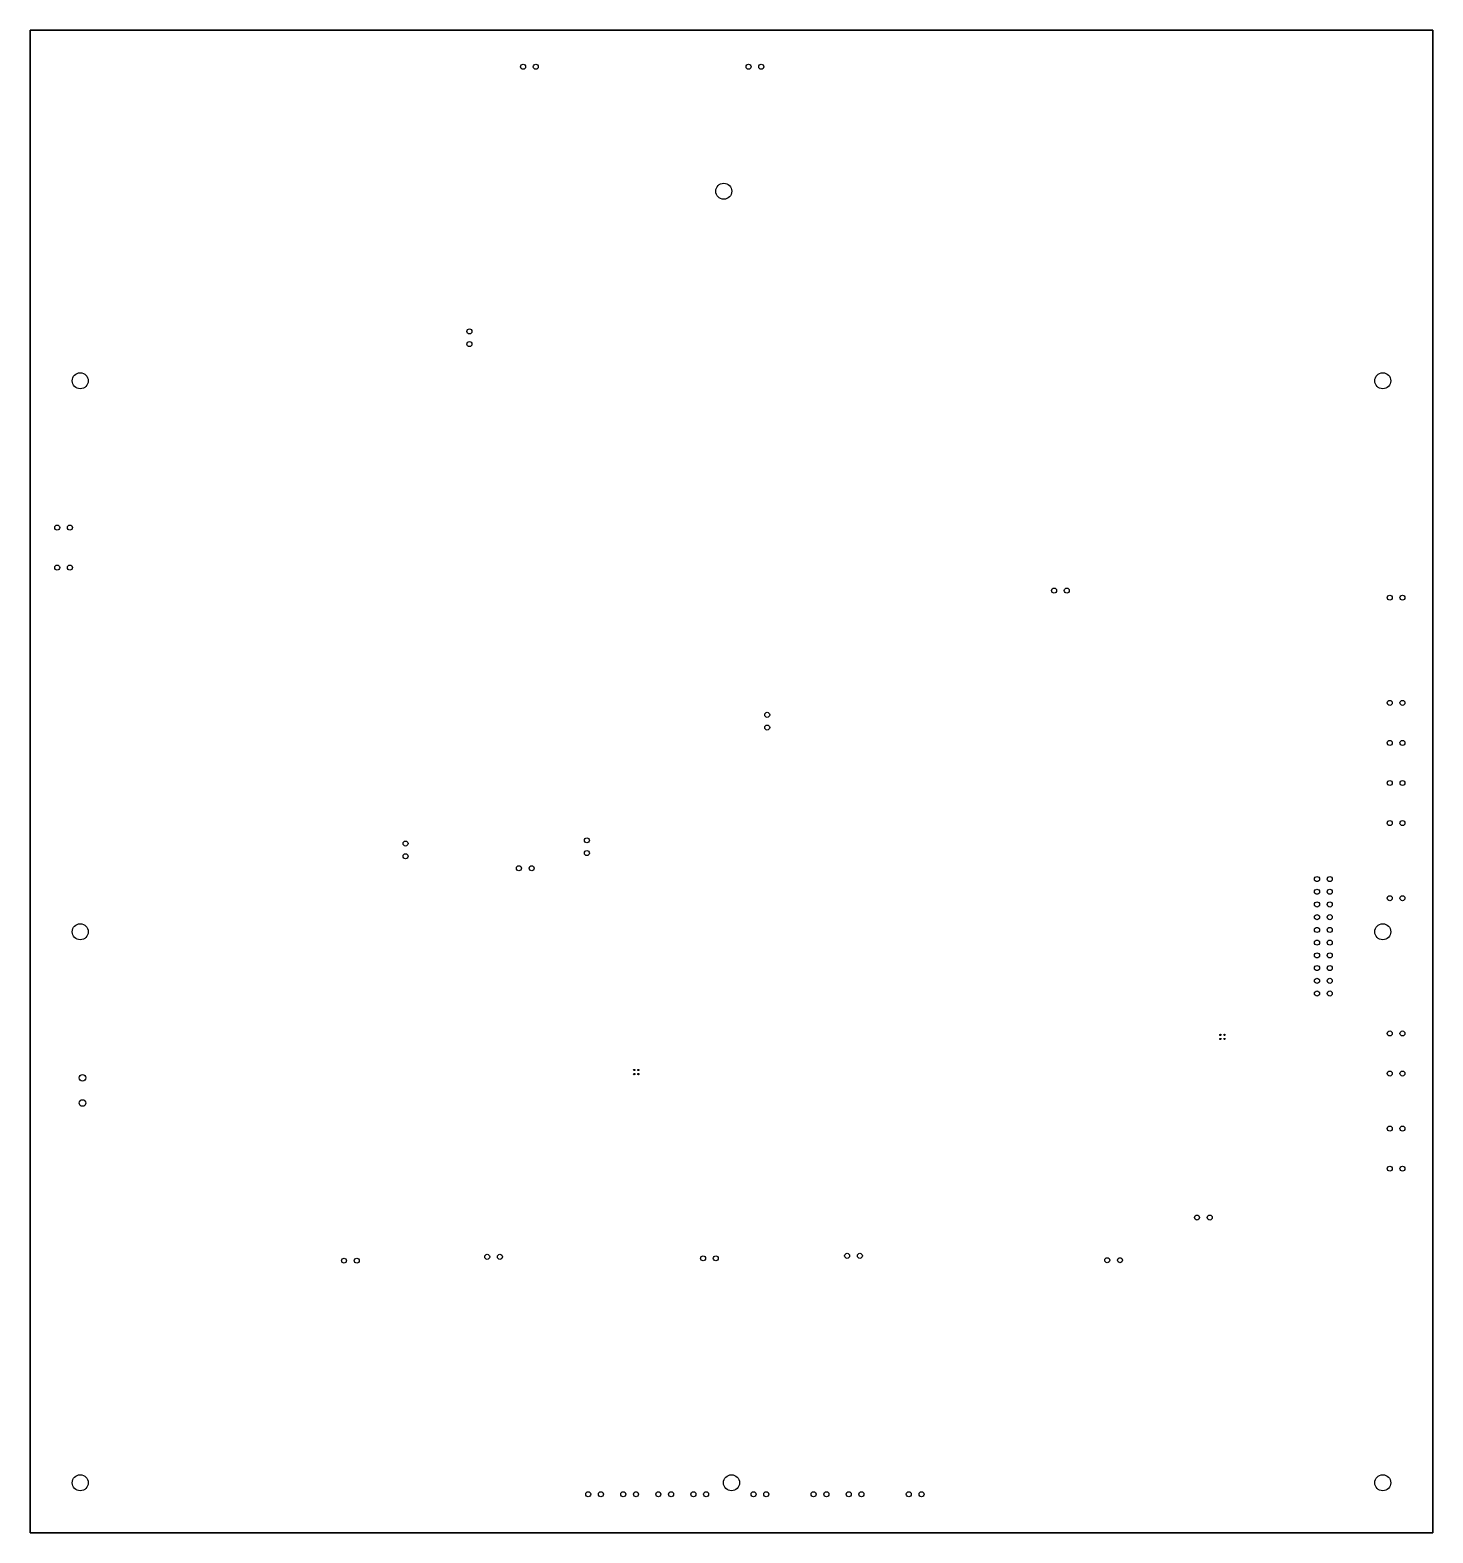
# Model space of a CAD drawing. Header units: millimetres. Extents: x 0 to 280, y 0 to 300.
import ezdxf

# ---------------------------------------------------------------- set-up
doc = ezdxf.new("R2010")
doc.units = ezdxf.units.MM
doc.layers.add('Edge.Cuts', color=254, linetype='CONTINUOUS', true_color=0xd0d2cd)

msp = doc.modelspace()

# ---------------------------------------------------------------- linework, layer by layer
at = {"layer": 'Edge.Cuts', "linetype": 'CONTINUOUS'}
for p, q in [((-0.025, 300), (-0.023097, 300.009567)), ((-0.025, 0), (-0.025, 300)), ((-0.023097, 300.009567), (-0.009567, 300.023097)), ((-0.009567, 300.023097), (0, 300.025)), ((0, 300.025), (280, 300.025)), ((0.025, 299.975), (0.025, 0.025)), ((279.975, 299.975), (0.025, 299.975)), ((279.975, 0.025), (279.975, 299.975)), ((280, 300.025), (280.009567, 300.023097)), ((280.009567, 300.023097), (280.023097, 300.009567)), ((280.023097, 300.009567), (280.025, 300)), ((280.025, 300), (280.025, 0)), ((-0.023097, -0.009567), (-0.025, 0)), ((0.025, 0.025), (279.975, 0.025)), ((280.025, 0), (280.023097, -0.009567)), ((-0.009567, -0.023097), (-0.023097, -0.009567)), ((0, -0.025), (-0.009567, -0.023097)), ((280, -0.025), (0, -0.025)), ((280.009567, -0.023097), (280, -0.025)), ((280.023097, -0.009567), (280.009567, -0.023097))]:
    msp.add_line(p, q, dxfattribs=at)
at = {"layer": 'Edge.Cuts'}
for centre, radius in [((98.397, 292.698), 0.5), ((98.397, 292.698), 0.5), ((100.937, 292.698), 0.5), ((100.937, 292.698), 0.5), ((143.397, 292.698), 0.5), ((143.397, 292.698), 0.5), ((145.937, 292.698), 0.5), ((145.937, 292.698), 0.5), ((138.45, 267.85), 1.6), ((138.45, 267.85), 1.599999), ((87.68, 239.87), 0.5), ((87.68, 239.87), 0.5), ((87.68, 237.33), 0.5), ((87.68, 237.33), 0.5), ((10, 230), 1.6), ((10, 230), 1.599999), ((270, 230), 1.6), ((270, 230), 1.599999), ((5.397, 200.698), 0.5), ((5.397, 200.698), 0.5), ((7.937, 200.698), 0.5), ((7.937, 200.698), 0.5), ((5.397, 192.698), 0.5), ((5.397, 192.698), 0.5), ((7.937, 192.698), 0.5), ((7.937, 192.698), 0.5), ((204.39, 188.12), 0.5), ((204.39, 188.12), 0.5), ((206.93, 188.12), 0.5), ((206.93, 188.12), 0.5), ((271.397, 186.698), 0.5), ((271.397, 186.698), 0.5), ((273.937, 186.698), 0.5), ((273.937, 186.698), 0.5), ((271.397, 165.698), 0.5), ((271.397, 165.698), 0.5), ((273.937, 165.698), 0.5), ((273.937, 165.698), 0.5), ((147.13, 163.31), 0.5), ((147.13, 163.31), 0.5), ((147.13, 160.77), 0.5), ((147.13, 160.77), 0.5), ((271.397, 157.698), 0.5), ((271.397, 157.698), 0.5), ((273.937, 157.698), 0.5), ((273.937, 157.698), 0.5), ((271.397, 149.698), 0.5), ((271.397, 149.698), 0.5), ((273.937, 149.698), 0.5), ((273.937, 149.698), 0.5), ((271.397, 141.698), 0.5), ((271.397, 141.698), 0.5), ((273.937, 141.698), 0.5), ((273.937, 141.698), 0.5), ((74.93, 137.62), 0.5), ((74.93, 137.62), 0.5), ((111.13, 138.25), 0.5), ((111.13, 138.25), 0.5), ((74.93, 135.08), 0.5), ((74.93, 135.08), 0.5), ((111.13, 135.71), 0.5), ((111.13, 135.71), 0.5), ((97.57, 132.68), 0.5), ((97.57, 132.68), 0.5), ((100.11, 132.68), 0.5), ((100.11, 132.68), 0.5), ((256.88, 130.53), 0.508), ((256.88, 130.53), 0.508), ((259.42, 130.53), 0.508), ((259.42, 130.53), 0.508), ((256.88, 127.99), 0.508), ((256.88, 127.99), 0.508), ((259.42, 127.99), 0.508), ((259.42, 127.99), 0.508), ((271.397, 126.698), 0.5), ((271.397, 126.698), 0.5), ((273.937, 126.698), 0.5), ((273.937, 126.698), 0.5), ((256.88, 125.45), 0.508), ((256.88, 125.45), 0.508), ((256.88, 122.91), 0.508), ((256.88, 122.91), 0.508), ((259.42, 125.45), 0.508), ((259.42, 125.45), 0.508), ((259.42, 122.91), 0.508), ((259.42, 122.91), 0.508), ((10, 120), 1.6), ((10, 120), 1.599999), ((256.88, 120.37), 0.508), ((256.88, 120.37), 0.508), ((259.42, 120.37), 0.508), ((259.42, 120.37), 0.508), ((270, 120), 1.6), ((270, 120), 1.599999), ((256.88, 117.83), 0.508), ((256.88, 117.83), 0.508), ((259.42, 117.83), 0.508), ((259.42, 117.83), 0.508), ((256.88, 115.29), 0.508), ((256.88, 115.29), 0.508), ((259.42, 115.29), 0.508), ((259.42, 115.29), 0.508), ((256.88, 112.75), 0.508), ((256.88, 112.75), 0.508), ((259.42, 112.75), 0.508), ((259.42, 112.75), 0.508), ((256.88, 110.21), 0.508), ((256.88, 110.21), 0.508), ((256.88, 107.67), 0.508), ((256.88, 107.67), 0.508), ((259.42, 110.21), 0.508), ((259.42, 110.21), 0.508), ((259.42, 107.67), 0.508), ((259.42, 107.67), 0.508), ((237.5936, 99.4064), 0.127), ((237.5936, 99.4064), 0.127), ((238.4064, 99.4064), 0.127), ((238.4064, 99.4064), 0.127), ((271.397, 99.698), 0.5), ((271.397, 99.698), 0.5), ((273.937, 99.698), 0.5), ((273.937, 99.698), 0.5), ((237.5936, 98.5936), 0.127), ((237.5936, 98.5936), 0.127), ((238.4064, 98.5936), 0.127), ((238.4064, 98.5936), 0.127), ((10.45, 90.8146), 0.6604), ((10.45, 90.8146), 0.6604), ((120.5936, 92.4064), 0.127), ((120.5936, 92.4064), 0.127), ((120.5936, 91.5936), 0.127), ((120.5936, 91.5936), 0.127), ((121.4064, 92.4064), 0.127), ((121.4064, 92.4064), 0.127), ((121.4064, 91.5936), 0.127), ((121.4064, 91.5936), 0.127), ((271.397, 91.698), 0.5), ((271.397, 91.698), 0.5), ((273.937, 91.698), 0.5), ((273.937, 91.698), 0.5), ((10.45, 85.8108), 0.6604), ((10.45, 85.8108), 0.6604), ((271.397, 80.698), 0.5), ((271.397, 80.698), 0.5), ((273.937, 80.698), 0.5), ((273.937, 80.698), 0.5), ((271.397, 72.698), 0.5), ((271.397, 72.698), 0.5), ((273.937, 72.698), 0.5), ((273.937, 72.698), 0.5), ((232.93, 62.95), 0.5), ((232.93, 62.95), 0.5), ((235.47, 62.95), 0.5), ((235.47, 62.95), 0.5), ((62.65, 54.33), 0.5), ((62.65, 54.33), 0.5), ((65.19, 54.33), 0.5), ((65.19, 54.33), 0.5), ((91.23, 55.1), 0.5), ((91.23, 55.1), 0.5), ((93.77, 55.1), 0.5), ((93.77, 55.1), 0.5), ((134.33, 54.8), 0.5), ((134.33, 54.8), 0.5), ((136.87, 54.8), 0.5), ((136.87, 54.8), 0.5), ((163.08, 55.3), 0.5), ((163.08, 55.3), 0.5), ((165.62, 55.3), 0.5), ((165.62, 55.3), 0.5), ((215.01, 54.43), 0.5), ((215.01, 54.43), 0.5), ((217.55, 54.43), 0.5), ((217.55, 54.43), 0.5), ((10, 10), 1.6), ((10, 10), 1.599999), ((140, 10), 1.6), ((140, 10), 1.599999), ((270, 10), 1.6), ((270, 10), 1.599999), ((111.397, 7.698), 0.5), ((111.397, 7.698), 0.5), ((113.937, 7.698), 0.5), ((113.937, 7.698), 0.5), ((118.397, 7.698), 0.5), ((118.397, 7.698), 0.5), ((120.937, 7.698), 0.5), ((120.937, 7.698), 0.5), ((125.397, 7.698), 0.5), ((125.397, 7.698), 0.5), ((127.937, 7.698), 0.5), ((127.937, 7.698), 0.5), ((132.397, 7.698), 0.5), ((132.397, 7.698), 0.5), ((134.937, 7.698), 0.5), ((134.937, 7.698), 0.5), ((144.397, 7.698), 0.5), ((144.397, 7.698), 0.5), ((146.937, 7.698), 0.5), ((146.937, 7.698), 0.5), ((156.397, 7.698), 0.5), ((156.397, 7.698), 0.5), ((158.937, 7.698), 0.5), ((158.937, 7.698), 0.5), ((163.397, 7.698), 0.5), ((163.397, 7.698), 0.5), ((165.937, 7.698), 0.5), ((165.937, 7.698), 0.5), ((175.397, 7.698), 0.5), ((175.397, 7.698), 0.5), ((177.937, 7.698), 0.5), ((177.937, 7.698), 0.5)]:
    msp.add_circle(centre, radius, dxfattribs=at)

doc.saveas('drawing.dxf')
